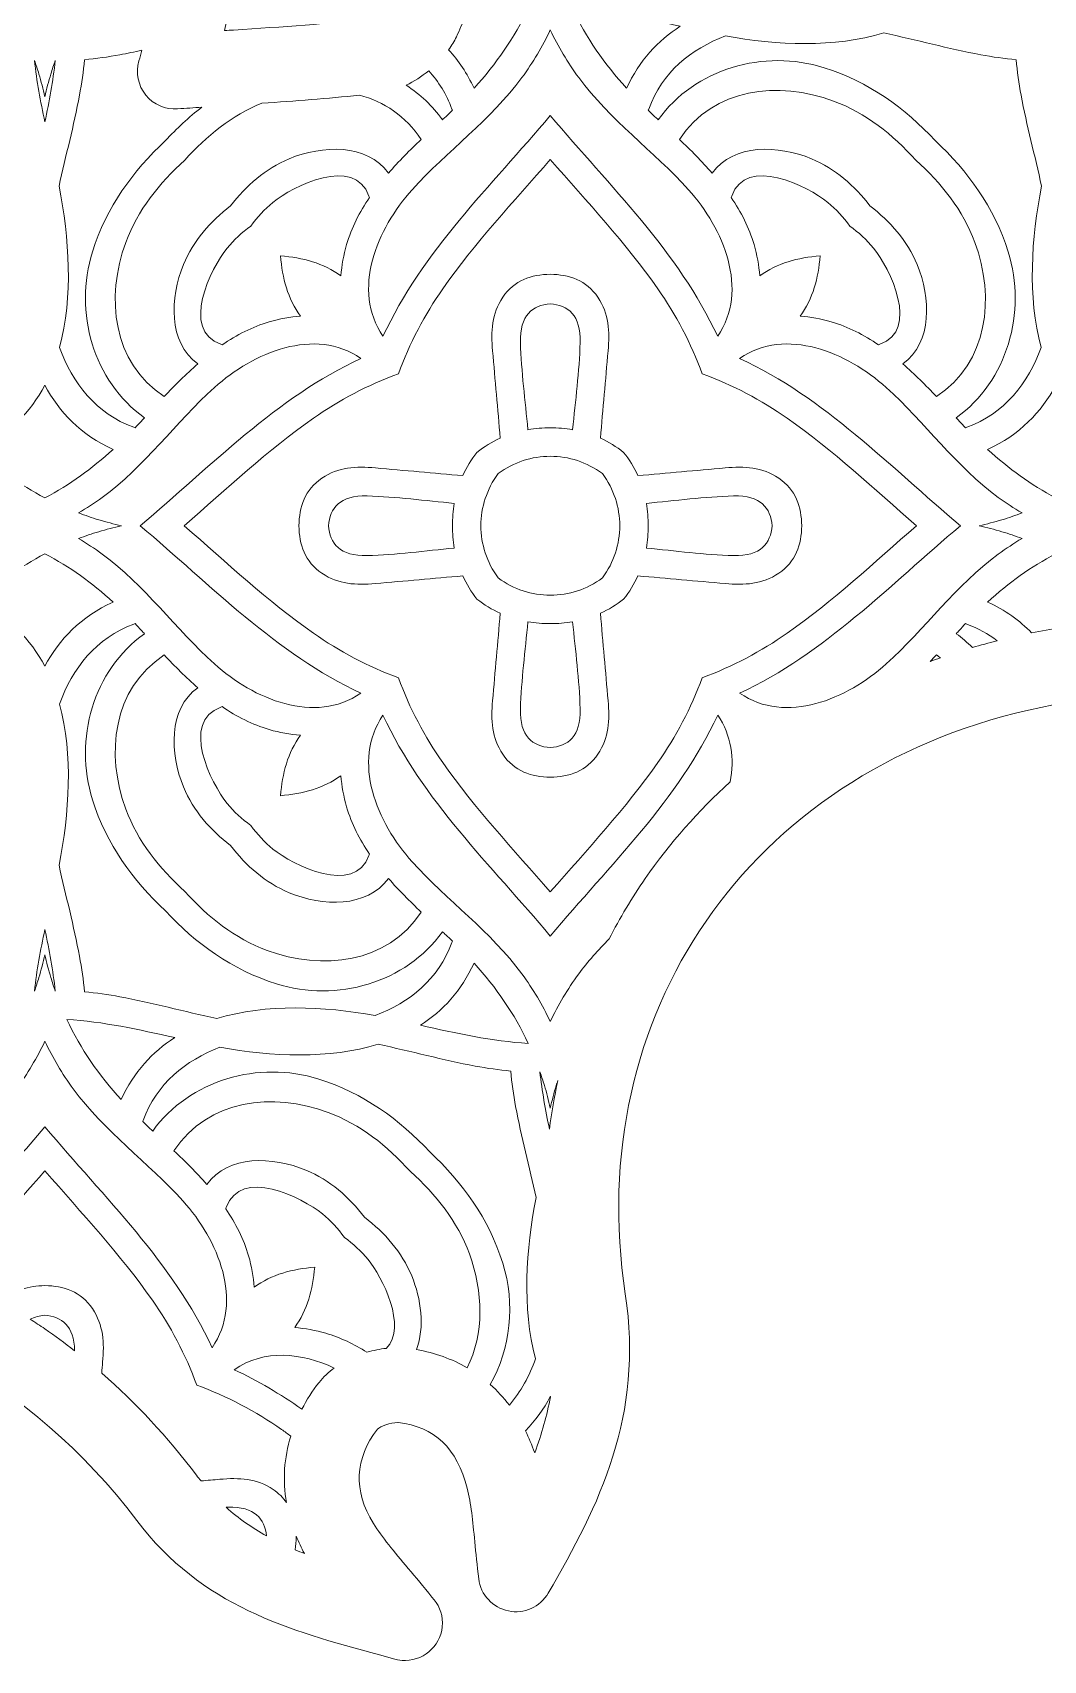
# Model space of a CAD drawing. Header units: inches. Extents: x 48 to 3590, y -2173 to -247.
# Drawn here: x 3135.2 to 3355.4, y -945 to -590.5 of the extents above; entities that cross this region are included whole.
import ezdxf

# ---------------------------------------------------------------- set-up
doc = ezdxf.new("R2010")
doc.units = ezdxf.units.IN
doc.header["$MEASUREMENT"] = 0
doc.layers.add('Layer 1', color=7, linetype='Continuous')

# ---------------------------------------------------------------- blocks, each defined once
blk = doc.blocks.new('block 8')
at = {"layer": 'Layer 1', "lineweight": 0}
for points, knots in [([(3232.01, -713.86), (3233.58, -715.11), (3235.29, -716.13), (3237.09, -716.94), (3236.53, -723.28), (3235.97, -729.62), (3235.41, -735.97), (3235.03, -740.17), (3235.21, -744.05), (3237.63, -747.63), (3240.12, -751.33), (3243.93, -752.6), (3247.99, -752.64), (3252.05, -752.6), (3255.86, -751.33), (3258.36, -747.63), (3260.77, -744.05), (3260.95, -740.17), (3260.58, -735.97), (3260.02, -729.62), (3259.46, -723.28), (3258.9, -716.94), (3260.7, -716.13), (3262.4, -715.11), (3263.97, -713.86), (3265.22, -712.29), (3266.25, -710.58), (3267.06, -708.79), (3273.4, -709.35), (3279.74, -709.91), (3286.08, -710.46), (3290.29, -710.84), (3294.16, -710.66), (3297.74, -708.24), (3301.44, -705.75), (3302.71, -701.94), (3302.76, -697.88), (3302.71, -693.82), (3301.44, -690.01), (3297.74, -687.51), (3294.16, -685.1), (3290.29, -684.92), (3286.08, -685.29), (3279.74, -685.85), (3273.4, -686.41), (3267.06, -686.97), (3266.25, -685.17), (3265.22, -683.47), (3263.97, -681.9), (3262.4, -680.65), (3260.7, -679.62), (3258.9, -678.82), (3259.46, -672.47), (3260.02, -666.13), (3260.58, -659.79), (3260.95, -655.58), (3260.77, -651.71), (3258.36, -648.13), (3255.86, -644.43), (3252.05, -643.16), (3247.99, -643.12), (3243.93, -643.16), (3240.12, -644.43), (3237.63, -648.13), (3235.21, -651.71), (3235.03, -655.58), (3235.41, -659.79), (3235.97, -666.13), (3236.53, -672.47), (3237.09, -678.82), (3235.29, -679.62), (3233.58, -680.65), (3232.01, -681.9), (3230.76, -683.47), (3229.74, -685.17), (3228.93, -686.97), (3222.59, -686.41), (3216.25, -685.85), (3209.91, -685.29), (3205.7, -684.92), (3201.82, -685.1), (3198.24, -687.51), (3194.54, -690.01), (3193.28, -693.82), (3193.23, -697.88), (3193.28, -701.94), (3194.54, -705.75), (3198.24, -708.24), (3201.82, -710.66), (3205.7, -710.84), (3209.91, -710.46), (3216.25, -709.91), (3222.59, -709.35), (3228.93, -708.79), (3229.74, -710.58), (3230.76, -712.29), (3232.01, -713.86)], [0, 0, 0, 0, 1, 1, 1, 2, 2, 2, 3, 3, 3, 4, 4, 4, 5, 5, 5, 6, 6, 6, 7, 7, 7, 8, 8, 8, 9, 9, 9, 10, 10, 10, 11, 11, 11, 12, 12, 12, 13, 13, 13, 14, 14, 14, 15, 15, 15, 16, 16, 16, 17, 17, 17, 18, 18, 18, 19, 19, 19, 20, 20, 20, 21, 21, 21, 22, 22, 22, 23, 23, 23, 24, 24, 24, 25, 25, 25, 26, 26, 26, 27, 27, 27, 28, 28, 28, 29, 29, 29, 30, 30, 30, 31, 31, 31, 32, 32, 32, 32]), ([(3247.99, -649.57), (3251.81, -649.86), (3254.68, -652.01), (3254.5, -657.98), (3254.3, -664.3), (3253.47, -670.66), (3252.85, -676.96), (3251.25, -676.68), (3249.62, -676.56), (3247.99, -676.57), (3246.36, -676.56), (3244.73, -676.68), (3243.13, -676.96), (3242.51, -670.66), (3241.68, -664.3), (3241.49, -657.98), (3241.31, -652.01), (3244.18, -649.86), (3247.99, -649.57)], [0, 0, 0, 0, 1, 1, 1, 2, 2, 2, 3, 3, 3, 4, 4, 4, 5, 5, 5, 6, 6, 6, 6]), ([(3236.63, -686.51), (3240.03, -684.02), (3243.99, -682.76), (3247.99, -682.75), (3251.99, -682.76), (3255.95, -684.02), (3259.36, -686.51), (3261.85, -689.92), (3263.11, -693.88), (3263.12, -697.88), (3263.11, -701.88), (3261.85, -705.84), (3259.36, -709.24), (3255.95, -711.74), (3251.99, -712.99), (3247.99, -713.01), (3243.99, -712.99), (3240.03, -711.74), (3236.63, -709.24), (3234.14, -705.84), (3232.88, -701.88), (3232.86, -697.88), (3232.88, -693.88), (3234.14, -689.92), (3236.63, -686.51)], [0, 0, 0, 0, 1, 1, 1, 2, 2, 2, 3, 3, 3, 4, 4, 4, 5, 5, 5, 6, 6, 6, 7, 7, 7, 8, 8, 8, 8]), ([(3208.1, -704.38), (3202.12, -704.56), (3199.98, -701.7), (3199.68, -697.88), (3199.98, -694.06), (3202.12, -691.2), (3208.1, -691.38), (3214.41, -691.57), (3220.77, -692.4), (3227.08, -693.02), (3226.8, -694.62), (3226.67, -696.25), (3226.68, -697.88), (3226.67, -699.51), (3226.8, -701.14), (3227.08, -702.74), (3220.77, -703.36), (3214.41, -704.19), (3208.1, -704.38)], [0, 0, 0, 0, 1, 1, 1, 2, 2, 2, 3, 3, 3, 4, 4, 4, 5, 5, 5, 6, 6, 6, 6]), ([(3287.89, -691.38), (3293.86, -691.2), (3296.01, -694.06), (3296.3, -697.88), (3296.01, -701.7), (3293.86, -704.56), (3287.89, -704.38), (3281.58, -704.19), (3275.21, -703.36), (3268.91, -702.74), (3269.19, -701.14), (3269.31, -699.51), (3269.3, -697.88), (3269.31, -696.25), (3269.19, -694.62), (3268.91, -693.02), (3275.21, -692.4), (3281.58, -691.57), (3287.89, -691.38)], [0, 0, 0, 0, 1, 1, 1, 2, 2, 2, 3, 3, 3, 4, 4, 4, 5, 5, 5, 6, 6, 6, 6]), ([(3247.99, -746.19), (3244.18, -745.89), (3241.31, -743.75), (3241.49, -737.77), (3241.68, -731.46), (3242.51, -725.1), (3243.13, -718.79), (3244.73, -719.07), (3246.36, -719.2), (3247.99, -719.19), (3249.62, -719.2), (3251.25, -719.07), (3252.85, -718.79), (3253.47, -725.1), (3254.3, -731.46), (3254.5, -737.77), (3254.68, -743.75), (3251.81, -745.89), (3247.99, -746.19)], [0, 0, 0, 0, 1, 1, 1, 2, 2, 2, 3, 3, 3, 4, 4, 4, 5, 5, 5, 6, 6, 6, 6])]:
    blk.add_open_spline(points, degree=3, knots=knots, dxfattribs=at)
blk = doc.blocks.new('block 10')
at = {"layer": 'Layer 1', "lineweight": 0}
for points, knots in [([(3581.59, -263.54), (3581.19, -260.39), (3579.01, -257.77), (3575.99, -256.8), (3572.28, -255.61), (3568.64, -255.03), (3564.84, -255.03), (3562.6, -255.03), (3560.28, -255.23), (3557.56, -255.66), (3464.13, -270.36), (3384.1, -309.42), (3319.71, -371.76), (3289.63, -400.89), (3263.31, -434.36), (3241, -463.45), (3230.73, -476.84), (3224.82, -496.27), (3226.63, -510.7), (3229.6, -534.42), (3225.31, -557.2), (3212.72, -584.57), (3212.27, -585.48), (3210.24, -587.13), (3209.36, -587.35), (3199.7, -588.6), (3189.65, -589.24), (3179.01, -589.93), (3178.35, -589.97), (3177.68, -590.01), (3177, -590.06), (3190.27, -534.06), (3179.55, -480.22), (3144.39, -425.84), (3142.42, -422.79), (3138.66, -421.41), (3135.18, -422.46), (3131.7, -423.51), (3129.34, -426.73), (3129.38, -430.37), (3129.78, -462.2), (3111.15, -483.7), (3091.42, -506.46), (3071.91, -528.97), (3051.37, -538.58), (3022.76, -538.58), (3020.54, -538.58), (3018.23, -538.52), (3015.9, -538.4), (2985.95, -536.86), (2957.67, -535.42), (2935.12, -513.01), (2932.53, -510.45), (2928.55, -509.91), (2925.37, -511.69), (2922.2, -513.47), (2920.59, -517.15), (2921.44, -520.7), (2936.55, -583.9), (2967.94, -628.98), (3017.25, -658.15), (3016.94, -658.43), (3016.63, -658.71), (3016.33, -658.99), (3008.03, -666.56), (3000.2, -673.7), (2992.37, -680.4), (2992.1, -680.58), (2991.48, -680.79), (2991.06, -680.86), (2970.61, -673.98), (2947.49, -664.23), (2930.29, -644.36), (2921, -633.63), (2908.98, -625.02), (2897.31, -620.72), (2883.68, -615.7), (2867.86, -612.5), (2847.54, -610.64), (2829.16, -608.95), (2810.94, -608.1), (2793.39, -608.1), (2708.39, -608.1), (2633.7, -627.22), (2565.07, -666.54), (2549.96, -675.19), (2535.46, -685.15), (2521.43, -694.78), (2515.08, -699.15), (2508.5, -703.66), (2502, -707.97), (2498.56, -710.24), (2497.36, -714.71), (2499.19, -718.4), (2499.19, -718.4), (2501.22, -722.47), (2501.22, -722.47), (2502.98, -726), (2507.01, -727.77), (2510.8, -726.67), (2542.51, -717.47), (2566.63, -713.36), (2588.99, -713.36), (2611.05, -713.36), (2630.94, -717.49), (2649.79, -725.98), (2700.51, -748.83), (2717.12, -796.5), (2726.68, -840.12), (2727.25, -842.72), (2729.05, -844.88), (2731.5, -845.9), (2733.96, -846.93), (2736.76, -846.69), (2739, -845.28), (2765.57, -828.52), (2790.36, -820.37), (2814.79, -820.37), (2830.35, -820.37), (2846.04, -823.82), (2861.44, -830.61), (2900.3, -847.75), (2925.69, -879.42), (2939.07, -927.4), (2939.85, -930.19), (2942.04, -932.36), (2944.83, -933.1), (2947.63, -933.84), (2950.61, -933.05), (2952.66, -931.01), (2956.43, -927.28), (2959.99, -923.63), (2963.46, -920.08), (2970.48, -912.89), (2977.11, -906.09), (2984.12, -900.05), (3009.2, -878.43), (3037.91, -867.01), (3067.15, -867.01), (3102.51, -867.01), (3134.74, -883.86), (3157.9, -914.47), (3172.11, -933.25), (3190.89, -938.36), (3210.78, -943.76), (3210.78, -943.76), (3214.13, -944.68), (3214.13, -944.68), (3214.85, -944.87), (3215.57, -944.97), (3216.29, -944.97), (3216.33, -944.97), (3216.38, -944.97), (3216.42, -944.96), (3220.88, -944.92), (3224.49, -941.28), (3224.49, -936.81), (3224.49, -934.62), (3223.62, -932.62), (3222.21, -931.16), (3220.36, -928.86), (3218.64, -926.82), (3217.05, -924.93), (3213.89, -921.17), (3211.39, -918.2), (3209.47, -915.13), (3205.02, -907.98), (3205.36, -901.02), (3210.37, -894.58), (3210.96, -894.03), (3213.09, -893.18), (3214.8, -893.18), (3214.8, -893.18), (3214.81, -893.18), (3214.82, -893.18), (3222.76, -894.08), (3227.69, -898.76), (3229.9, -907.48), (3230.74, -910.82), (3231.09, -914.49), (3231.54, -919.13), (3231.78, -921.6), (3232.04, -924.27), (3232.4, -927.19), (3232.83, -930.67), (3235.43, -933.48), (3238.86, -934.19), (3242.29, -934.89), (3245.79, -933.32), (3247.55, -930.29), (3258.69, -911.14), (3268.35, -891.75), (3264.32, -865.17), (3255.09, -804.23), (3291.21, -751.95), (3352.16, -738.02), (3366.49, -734.75), (3381.27, -733.69), (3396.91, -732.57), (3404.02, -732.06), (3411.37, -731.53), (3418.66, -730.78), (3421.43, -730.49), (3423.87, -728.8), (3425.11, -726.31), (3426.36, -723.82), (3426.25, -720.86), (3424.81, -718.47), (3400.25, -677.52), (3395.07, -636.65), (3409.43, -596.99), (3423.96, -556.86), (3455.15, -531.2), (3504.78, -518.54), (3507.32, -517.9), (3509.39, -516.07), (3510.35, -513.64), (3511.31, -511.21), (3511.05, -508.46), (3509.64, -506.25), (3509.64, -506.25), (3503.09, -495.98), (3503.09, -495.98), (3470.44, -444.96), (3465.21, -400.94), (3486.64, -357.44), (3499.49, -331.36), (3519.82, -309.54), (3550.63, -288.75), (3556.66, -284.68), (3563.01, -280.73), (3569.16, -276.91), (3572.06, -275.1), (3574.97, -273.29), (3577.86, -271.46), (3580.54, -269.77), (3581.99, -266.68), (3581.59, -263.54)], [0, 0, 0, 0, 1, 1, 1, 2, 2, 2, 3, 3, 3, 4, 4, 4, 5, 5, 5, 6, 6, 6, 7, 7, 7, 8, 8, 8, 9, 9, 9, 10, 10, 10, 11, 11, 11, 12, 12, 12, 13, 13, 13, 14, 14, 14, 15, 15, 15, 16, 16, 16, 17, 17, 17, 18, 18, 18, 19, 19, 19, 20, 20, 20, 21, 21, 21, 22, 22, 22, 23, 23, 23, 24, 24, 24, 25, 25, 25, 26, 26, 26, 27, 27, 27, 28, 28, 28, 29, 29, 29, 30, 30, 30, 31, 31, 31, 32, 32, 32, 33, 33, 33, 34, 34, 34, 35, 35, 35, 36, 36, 36, 37, 37, 37, 38, 38, 38, 39, 39, 39, 40, 40, 40, 41, 41, 41, 42, 42, 42, 43, 43, 43, 44, 44, 44, 45, 45, 45, 46, 46, 46, 47, 47, 47, 48, 48, 48, 49, 49, 49, 50, 50, 50, 51, 51, 51, 52, 52, 52, 53, 53, 53, 54, 54, 54, 55, 55, 55, 56, 56, 56, 57, 57, 57, 58, 58, 58, 59, 59, 59, 60, 60, 60, 61, 61, 61, 62, 62, 62, 63, 63, 63, 64, 64, 64, 65, 65, 65, 66, 66, 66, 67, 67, 67, 68, 68, 68, 69, 69, 69, 70, 70, 70, 71, 71, 71, 72, 72, 72, 73, 73, 73, 74, 74, 74, 75, 75, 75, 76, 76, 76, 77, 77, 77, 78, 78, 78, 79, 79, 79, 79]), ([(3243.2, -585.14), (3240.17, -591.62), (3236.22, -597.3), (3231.37, -602.61), (3229.88, -599.36), (3228, -596.59), (3225.83, -594.24), (3226.49, -593.31), (3227.09, -592.37), (3227.54, -591.39), (3228.21, -589.92), (3228.85, -588.46), (3229.49, -587.01), (3234.05, -586.12), (3238.62, -585.43), (3243.2, -585.14)], [0, 0, 0, 0, 1, 1, 1, 2, 2, 2, 3, 3, 3, 4, 4, 4, 5, 5, 5, 5]), ([(3264.61, -602.61), (3259.76, -597.3), (3255.81, -591.62), (3252.78, -585.14), (3260.66, -585.64), (3268.5, -587.35), (3276.29, -589.12), (3271.43, -592.22), (3267.37, -596.58), (3264.61, -602.61)], [0, 0, 0, 0, 1, 1, 1, 2, 2, 2, 3, 3, 3, 3]), ([(3247.99, -589.92), (3249.71, -593.49), (3251.74, -596.96), (3254.18, -600.28), (3260.93, -609.51), (3270.48, -616.26), (3278.1, -624.71), (3285.72, -633.17), (3291.38, -646.54), (3284.45, -656.63), (3275.91, -638.2), (3260.9, -623.9), (3247.99, -608.53), (3235.08, -623.9), (3220.07, -638.2), (3211.54, -656.63), (3204.61, -646.54), (3210.26, -633.17), (3217.89, -624.71), (3225.51, -616.26), (3235.05, -609.51), (3241.81, -600.28), (3244.24, -596.96), (3246.28, -593.49), (3247.99, -589.92)], [0, 0, 0, 0, 1, 1, 1, 2, 2, 2, 3, 3, 3, 4, 4, 4, 5, 5, 5, 6, 6, 6, 7, 7, 7, 8, 8, 8, 8]), ([(3347.74, -638.23), (3344.68, -628.47), (3338.94, -620.66), (3331.86, -614.01), (3325.22, -606.93), (3317.4, -601.19), (3307.64, -598.13), (3294.52, -594.02), (3279.48, -598.33), (3271.49, -609.46), (3271.26, -609.24), (3271.02, -609.02), (3270.79, -608.81), (3270.28, -608.34), (3269.79, -607.88), (3269.31, -607.41), (3269.35, -607.32), (3269.4, -607.24), (3269.43, -607.15), (3272.3, -599.14), (3278.68, -594.06), (3286.14, -591.22), (3297.34, -593.24), (3309.93, -593.84), (3320.62, -590.57), (3327.72, -592.07), (3334.78, -594.01), (3341.76, -595.32), (3344.34, -595.8), (3346.92, -596.16), (3349.48, -596.39), (3349.71, -598.95), (3350.07, -601.53), (3350.55, -604.12), (3351.78, -610.67), (3353.56, -617.29), (3355.01, -623.95), (3352.81, -635.16), (3351.9, -648.01), (3354.9, -659.04), (3352.12, -666.8), (3346.97, -673.48), (3338.72, -676.44), (3338.63, -676.48), (3338.55, -676.52), (3338.46, -676.56), (3337.99, -676.08), (3337.53, -675.59), (3337.06, -675.08), (3336.85, -674.85), (3336.63, -674.61), (3336.41, -674.38), (3347.54, -666.39), (3351.85, -651.35), (3347.74, -638.23)], [0, 0, 0, 0, 1, 1, 1, 2, 2, 2, 3, 3, 3, 4, 4, 4, 5, 5, 5, 6, 6, 6, 7, 7, 7, 8, 8, 8, 9, 9, 9, 10, 10, 10, 11, 11, 11, 12, 12, 12, 13, 13, 13, 14, 14, 14, 15, 15, 15, 16, 16, 16, 17, 17, 17, 18, 18, 18, 18]), ([(3159.87, -604.09), (3161.55, -606.17), (3164.13, -607.3), (3166.8, -607.1), (3168.6, -606.97), (3170.34, -606.85), (3172.07, -606.73), (3169.24, -608.93), (3166.6, -611.38), (3164.13, -614.01), (3164.13, -614.01), (3164.13, -614.01), (3164.13, -614.01), (3157.05, -620.66), (3151.3, -628.47), (3148.25, -638.23), (3144.13, -651.35), (3148.44, -666.39), (3159.57, -674.38), (3159.36, -674.61), (3159.14, -674.85), (3158.92, -675.08), (3158.46, -675.59), (3157.99, -676.08), (3157.52, -676.56), (3157.44, -676.52), (3157.36, -676.48), (3157.26, -676.44), (3149.01, -673.48), (3143.86, -666.8), (3141.09, -659.04), (3144.08, -648.02), (3143.18, -635.17), (3140.97, -623.95), (3142.43, -617.29), (3144.21, -610.67), (3145.43, -604.12), (3145.91, -601.53), (3146.27, -598.95), (3146.51, -596.39), (3149.07, -596.16), (3151.64, -595.8), (3154.23, -595.32), (3155.82, -595.02), (3157.41, -594.69), (3159.01, -594.34), (3158.79, -595.12), (3158.61, -595.89), (3158.38, -596.67), (3157.63, -599.24), (3158.19, -602.01), (3159.87, -604.09)], [0, 0, 0, 0, 1, 1, 1, 2, 2, 2, 3, 3, 3, 4, 4, 4, 5, 5, 5, 6, 6, 6, 7, 7, 7, 8, 8, 8, 9, 9, 9, 10, 10, 10, 11, 11, 11, 12, 12, 12, 13, 13, 13, 14, 14, 14, 15, 15, 15, 16, 16, 16, 17, 17, 17, 17]), ([(3137.88, -609.95), (3137.88, -609.95), (3137.88, -609.95), (3137.88, -609.95), (3136.93, -605.5), (3136.11, -601.04), (3135.61, -596.56), (3135.94, -597.53), (3136.28, -598.5), (3136.58, -599.51), (3137.07, -601.14), (3137.5, -602.79), (3137.88, -604.45), (3137.88, -604.45), (3137.88, -604.45), (3137.88, -604.45), (3138.26, -602.79), (3138.69, -601.14), (3139.18, -599.51), (3139.48, -598.5), (3139.81, -597.53), (3140.15, -596.56), (3139.65, -601.04), (3138.83, -605.5), (3137.88, -609.95)], [0, 0, 0, 0, 1, 1, 1, 2, 2, 2, 3, 3, 3, 4, 4, 4, 5, 5, 5, 6, 6, 6, 7, 7, 7, 8, 8, 8, 8]), ([(3221.5, -598.82), (3223.65, -601.15), (3225.39, -603.91), (3226.56, -607.15), (3226.59, -607.24), (3226.64, -607.32), (3226.68, -607.41), (3226.19, -607.88), (3225.7, -608.34), (3225.2, -608.81), (3224.96, -609.02), (3224.73, -609.24), (3224.49, -609.46), (3222.32, -606.43), (3219.61, -603.93), (3216.58, -601.94), (3218.3, -601.14), (3219.96, -600.07), (3221.5, -598.82)], [0, 0, 0, 0, 1, 1, 1, 2, 2, 2, 3, 3, 3, 4, 4, 4, 5, 5, 5, 6, 6, 6, 6]), ([(3327.91, -641.01), (3325.73, -635.76), (3322.03, -631.61), (3317.63, -628.24), (3314.26, -623.85), (3310.11, -620.14), (3304.86, -617.96), (3297.66, -614.98), (3287.94, -614.61), (3283.25, -621.08), (3281.02, -618.51), (3278.58, -616.08), (3276.12, -613.76), (3283.54, -602.5), (3297.66, -600.97), (3309.7, -605.4), (3316.72, -607.97), (3322.57, -612.69), (3327.62, -618.26), (3333.18, -623.3), (3337.9, -629.15), (3340.48, -636.18), (3344.9, -648.21), (3343.37, -662.33), (3332.11, -669.75), (3329.79, -667.29), (3327.36, -664.86), (3324.79, -662.62), (3331.26, -657.93), (3330.89, -648.22), (3327.91, -641.01)], [0, 0, 0, 0, 1, 1, 1, 2, 2, 2, 3, 3, 3, 4, 4, 4, 5, 5, 5, 6, 6, 6, 7, 7, 7, 8, 8, 8, 9, 9, 9, 10, 10, 10, 10]), ([(3219.86, -613.76), (3217.41, -616.08), (3214.97, -618.51), (3212.73, -621.08), (3208.04, -614.61), (3198.33, -614.98), (3191.12, -617.96), (3185.88, -620.14), (3181.73, -623.85), (3178.35, -628.24), (3173.96, -631.61), (3170.25, -635.76), (3168.08, -641.01), (3165.09, -648.22), (3164.73, -657.93), (3171.19, -662.62), (3168.62, -664.86), (3166.2, -667.29), (3163.87, -669.75), (3152.62, -662.33), (3151.09, -648.21), (3155.51, -636.18), (3158.09, -629.15), (3162.81, -623.3), (3168.37, -618.26), (3173.13, -613.01), (3178.62, -608.53), (3185.13, -605.88), (3192.41, -605.4), (3199.47, -604.86), (3206.41, -604.1), (3211.73, -605.55), (3216.49, -608.64), (3219.86, -613.76)], [0, 0, 0, 0, 1, 1, 1, 2, 2, 2, 3, 3, 3, 4, 4, 4, 5, 5, 5, 6, 6, 6, 7, 7, 7, 8, 8, 8, 9, 9, 9, 10, 10, 10, 11, 11, 11, 11]), ([(3203.61, -636.67), (3202.96, -638.92), (3202.54, -641.19), (3202.36, -643.46), (3198.6, -640.67), (3194.01, -639.49), (3189.21, -639.1), (3189.61, -643.9), (3190.78, -648.48), (3193.57, -652.24), (3191.31, -652.42), (3189.03, -652.84), (3186.78, -653.49), (3183.07, -654.56), (3179.67, -656.32), (3176.49, -658.49), (3176.4, -658.45), (3176.31, -658.4), (3176.21, -658.36), (3167.35, -655.25), (3174.06, -641.78), (3177.59, -637.43), (3179.07, -635.59), (3180.83, -634.02), (3182.73, -632.62), (3184.14, -630.72), (3185.71, -628.96), (3187.54, -627.47), (3191.89, -623.94), (3205.37, -617.24), (3208.47, -626.09), (3208.51, -626.2), (3208.56, -626.28), (3208.61, -626.38), (3206.44, -629.55), (3204.68, -632.96), (3203.61, -636.67)], [0, 0, 0, 0, 1, 1, 1, 2, 2, 2, 3, 3, 3, 4, 4, 4, 5, 5, 5, 6, 6, 6, 7, 7, 7, 8, 8, 8, 9, 9, 9, 10, 10, 10, 11, 11, 11, 12, 12, 12, 12]), ([(3196.42, -721.3), (3186.4, -714.29), (3177.46, -705.9), (3168.24, -697.88), (3177.46, -689.86), (3186.4, -681.46), (3196.42, -674.45), (3201.98, -670.56), (3208.29, -667.17), (3214.91, -664.8), (3217.29, -658.18), (3220.67, -651.87), (3224.57, -646.3), (3231.58, -636.28), (3239.97, -627.35), (3247.99, -618.12), (3256.01, -627.35), (3264.41, -636.28), (3271.42, -646.3), (3275.31, -651.87), (3278.7, -658.18), (3281.07, -664.8), (3287.7, -667.17), (3294, -670.56), (3299.57, -674.45), (3309.59, -681.46), (3318.52, -689.86), (3327.75, -697.88), (3318.52, -705.9), (3309.59, -714.29), (3299.57, -721.3), (3294, -725.2), (3287.7, -728.58), (3281.07, -730.96), (3278.7, -737.58), (3275.31, -743.89), (3271.42, -749.45), (3264.41, -759.47), (3256.01, -768.41), (3247.99, -777.63), (3239.97, -768.41), (3231.58, -759.47), (3224.57, -749.45), (3220.67, -743.89), (3217.29, -737.58), (3214.91, -730.96), (3208.29, -728.58), (3201.98, -725.2), (3196.42, -721.3)], [0, 0, 0, 0, 1, 1, 1, 2, 2, 2, 3, 3, 3, 4, 4, 4, 5, 5, 5, 6, 6, 6, 7, 7, 7, 8, 8, 8, 9, 9, 9, 10, 10, 10, 11, 11, 11, 12, 12, 12, 13, 13, 13, 14, 14, 14, 15, 15, 15, 16, 16, 16, 16]), ([(3293.63, -643.46), (3293.45, -641.19), (3293.03, -638.92), (3292.38, -636.67), (3291.31, -632.96), (3289.55, -629.55), (3287.38, -626.38), (3287.42, -626.28), (3287.48, -626.2), (3287.51, -626.09), (3290.62, -617.24), (3304.09, -623.94), (3308.45, -627.47), (3310.28, -628.96), (3311.85, -630.72), (3313.26, -632.62), (3315.16, -634.02), (3316.91, -635.59), (3318.4, -637.43), (3321.93, -641.78), (3328.63, -655.25), (3319.78, -658.36), (3319.67, -658.4), (3319.59, -658.45), (3319.49, -658.49), (3316.32, -656.32), (3312.91, -654.56), (3309.2, -653.49), (3306.95, -652.84), (3304.68, -652.42), (3302.41, -652.24), (3305.21, -648.48), (3306.38, -643.9), (3306.77, -639.1), (3301.97, -639.49), (3297.39, -640.67), (3293.63, -643.46)], [0, 0, 0, 0, 1, 1, 1, 2, 2, 2, 3, 3, 3, 4, 4, 4, 5, 5, 5, 6, 6, 6, 7, 7, 7, 8, 8, 8, 9, 9, 9, 10, 10, 10, 11, 11, 11, 12, 12, 12, 12]), ([(3174.83, -727.98), (3166.37, -720.36), (3159.62, -710.82), (3150.39, -704.06), (3148.71, -702.83), (3146.99, -701.7), (3145.24, -700.66), (3146.66, -700.13), (3148.12, -699.63), (3149.62, -699.17), (3151.26, -698.69), (3152.91, -698.26), (3154.57, -697.88), (3154.57, -697.88), (3154.57, -697.88), (3154.57, -697.88), (3152.91, -697.5), (3151.26, -697.07), (3149.62, -696.58), (3148.12, -696.13), (3146.66, -695.63), (3145.24, -695.09), (3146.99, -694.05), (3148.71, -692.93), (3150.39, -691.7), (3159.62, -684.94), (3166.37, -675.39), (3174.83, -667.77), (3183.29, -660.15), (3196.65, -654.49), (3206.75, -661.43), (3188.32, -669.96), (3174.02, -684.97), (3158.64, -697.88), (3174.02, -710.79), (3188.32, -725.8), (3206.75, -734.33), (3196.65, -741.26), (3183.29, -735.61), (3174.83, -727.98)], [0, 0, 0, 0, 1, 1, 1, 2, 2, 2, 3, 3, 3, 4, 4, 4, 5, 5, 5, 6, 6, 6, 7, 7, 7, 8, 8, 8, 9, 9, 9, 10, 10, 10, 11, 11, 11, 12, 12, 12, 13, 13, 13, 13]), ([(3337.34, -697.88), (3337.34, -697.88), (3337.34, -697.88), (3337.34, -697.88), (3321.97, -684.97), (3307.67, -669.96), (3289.24, -661.43), (3299.33, -654.49), (3312.7, -660.15), (3321.16, -667.77), (3329.61, -675.39), (3336.36, -684.94), (3345.59, -691.7), (3347.27, -692.93), (3348.99, -694.05), (3350.75, -695.09), (3349.32, -695.63), (3347.87, -696.13), (3346.36, -696.58), (3344.73, -697.07), (3343.08, -697.5), (3341.42, -697.88), (3341.42, -697.88), (3341.42, -697.88), (3341.42, -697.88), (3343.08, -698.26), (3344.73, -698.69), (3346.36, -699.17), (3347.87, -699.63), (3349.32, -700.13), (3350.75, -700.66), (3348.99, -701.7), (3347.27, -702.83), (3345.59, -704.06), (3336.36, -710.82), (3329.61, -720.36), (3321.16, -727.98), (3312.7, -735.61), (3299.33, -741.26), (3289.24, -734.33), (3307.67, -725.8), (3321.97, -710.79), (3337.34, -697.88)], [0, 0, 0, 0, 1, 1, 1, 2, 2, 2, 3, 3, 3, 4, 4, 4, 5, 5, 5, 6, 6, 6, 7, 7, 7, 8, 8, 8, 9, 9, 9, 10, 10, 10, 11, 11, 11, 12, 12, 12, 13, 13, 13, 14, 14, 14, 14]), ([(3137.88, -691.8), (3132.47, -688.96), (3127.62, -685.44), (3123.03, -681.26), (3130, -678.07), (3134.76, -673.15), (3137.88, -667.26), (3137.88, -667.26), (3137.88, -667.26), (3137.88, -667.26), (3141, -673.15), (3145.76, -678.07), (3152.73, -681.26), (3148.14, -685.44), (3143.28, -688.96), (3137.88, -691.8), (3137.88, -691.8), (3137.88, -691.8), (3137.88, -691.8)], [0, 0, 0, 0, 1, 1, 1, 2, 2, 2, 3, 3, 3, 4, 4, 4, 5, 5, 5, 6, 6, 6, 6]), ([(3343.26, -681.26), (3350.22, -678.07), (3354.98, -673.15), (3358.11, -667.26), (3361.23, -673.15), (3365.99, -678.07), (3372.96, -681.26), (3368.37, -685.44), (3363.51, -688.96), (3358.11, -691.8), (3352.7, -688.96), (3347.85, -685.44), (3343.26, -681.26)], [0, 0, 0, 0, 1, 1, 1, 2, 2, 2, 3, 3, 3, 4, 4, 4, 4]), ([(3137.88, -728.49), (3134.76, -722.6), (3130, -717.69), (3123.03, -714.5), (3127.62, -710.31), (3132.47, -706.8), (3137.88, -703.96), (3137.88, -703.96), (3137.88, -703.96), (3137.88, -703.96), (3143.28, -706.8), (3148.14, -710.31), (3152.73, -714.5), (3145.76, -717.69), (3141, -722.6), (3137.88, -728.49), (3137.88, -728.49), (3137.88, -728.49), (3137.88, -728.49)], [0, 0, 0, 0, 1, 1, 1, 2, 2, 2, 3, 3, 3, 4, 4, 4, 5, 5, 5, 6, 6, 6, 6]), ([(3352.85, -721.22), (3350.25, -718.54), (3347.09, -716.25), (3343.26, -714.5), (3347.85, -710.31), (3352.7, -706.8), (3358.11, -703.96), (3363.51, -706.8), (3368.37, -710.31), (3372.96, -714.5), (3370.18, -715.77), (3367.75, -717.32), (3365.64, -719.09), (3361.35, -719.67), (3357.09, -720.37), (3352.85, -721.22)], [0, 0, 0, 0, 1, 1, 1, 2, 2, 2, 3, 3, 3, 4, 4, 4, 5, 5, 5, 5]), ([(3226.56, -788.61), (3223.68, -796.61), (3217.31, -801.7), (3209.85, -804.53), (3198.65, -802.52), (3186.06, -801.91), (3175.36, -805.18), (3168.26, -803.68), (3161.21, -801.74), (3154.23, -800.44), (3151.64, -799.96), (3149.07, -799.6), (3146.51, -799.36), (3146.51, -799.36), (3146.51, -799.36), (3146.51, -799.36), (3146.27, -796.8), (3145.91, -794.23), (3145.43, -791.64), (3144.21, -785.09), (3142.43, -778.47), (3140.97, -771.8), (3143.18, -760.59), (3144.08, -747.74), (3141.09, -736.71), (3143.86, -728.96), (3149.01, -722.28), (3157.26, -719.32), (3157.36, -719.28), (3157.44, -719.23), (3157.52, -719.19), (3157.99, -719.68), (3158.46, -720.17), (3158.92, -720.67), (3159.14, -720.91), (3159.36, -721.14), (3159.57, -721.38), (3148.44, -729.37), (3144.13, -744.4), (3148.25, -757.53), (3151.3, -767.28), (3157.05, -775.1), (3164.13, -781.74), (3170.77, -788.83), (3178.59, -794.57), (3188.34, -797.63), (3201.47, -801.74), (3216.5, -797.43), (3224.49, -786.3), (3224.73, -786.52), (3224.96, -786.73), (3225.2, -786.95), (3225.7, -787.41), (3226.19, -787.88), (3226.68, -788.35), (3226.64, -788.44), (3226.59, -788.51), (3226.56, -788.61)], [0, 0, 0, 0, 1, 1, 1, 2, 2, 2, 3, 3, 3, 4, 4, 4, 5, 5, 5, 6, 6, 6, 7, 7, 7, 8, 8, 8, 9, 9, 9, 10, 10, 10, 11, 11, 11, 12, 12, 12, 13, 13, 13, 14, 14, 14, 15, 15, 15, 16, 16, 16, 17, 17, 17, 18, 18, 18, 19, 19, 19, 19]), ([(3336.41, -721.38), (3336.63, -721.14), (3336.85, -720.91), (3337.06, -720.67), (3337.53, -720.17), (3337.99, -719.68), (3338.46, -719.19), (3338.55, -719.23), (3338.63, -719.28), (3338.72, -719.32), (3341.2, -720.21), (3343.39, -721.44), (3345.33, -722.93), (3343.52, -723.38), (3341.73, -723.87), (3339.95, -724.39), (3338.86, -723.31), (3337.69, -722.29), (3336.41, -721.38)], [0, 0, 0, 0, 1, 1, 1, 2, 2, 2, 3, 3, 3, 4, 4, 4, 5, 5, 5, 6, 6, 6, 6]), ([(3186.29, -790.36), (3179.27, -787.78), (3173.41, -783.06), (3168.37, -777.5), (3162.81, -772.46), (3158.09, -766.6), (3155.51, -759.58), (3151.09, -747.55), (3152.62, -733.43), (3163.87, -726.01), (3166.2, -728.47), (3168.62, -730.9), (3171.19, -733.14), (3164.73, -737.83), (3165.09, -747.54), (3168.08, -754.75), (3170.25, -759.99), (3173.96, -764.14), (3178.35, -767.52), (3181.73, -771.91), (3185.88, -775.62), (3191.12, -777.79), (3198.33, -780.78), (3208.04, -781.14), (3212.73, -774.68), (3214.97, -777.25), (3217.41, -779.67), (3219.86, -782), (3212.44, -793.25), (3198.32, -794.78), (3186.29, -790.36)], [0, 0, 0, 0, 1, 1, 1, 2, 2, 2, 3, 3, 3, 4, 4, 4, 5, 5, 5, 6, 6, 6, 7, 7, 7, 8, 8, 8, 9, 9, 9, 10, 10, 10, 10]), ([(3330.74, -727.41), (3331.2, -726.94), (3331.67, -726.48), (3332.11, -726.01), (3332.41, -726.21), (3332.68, -726.43), (3332.97, -726.64), (3332.23, -726.9), (3331.48, -727.14), (3330.74, -727.41)], [0, 0, 0, 0, 1, 1, 1, 2, 2, 2, 3, 3, 3, 3]), ([(3208.47, -769.66), (3205.37, -778.52), (3191.89, -771.81), (3187.54, -768.28), (3185.71, -766.8), (3184.14, -765.04), (3182.73, -763.14), (3180.83, -761.74), (3179.07, -760.16), (3177.59, -758.33), (3174.06, -753.98), (3167.35, -740.5), (3176.21, -737.4), (3176.31, -737.36), (3176.4, -737.31), (3176.49, -737.27), (3179.67, -739.43), (3183.07, -741.19), (3186.78, -742.27), (3189.03, -742.92), (3191.31, -743.33), (3193.57, -743.51), (3190.78, -747.28), (3189.61, -751.86), (3189.21, -756.66), (3194.01, -756.26), (3198.6, -755.09), (3202.36, -752.3), (3202.54, -754.56), (3202.96, -756.84), (3203.61, -759.09), (3204.68, -762.8), (3206.44, -766.2), (3208.61, -769.38), (3208.56, -769.48), (3208.51, -769.56), (3208.47, -769.66)], [0, 0, 0, 0, 1, 1, 1, 2, 2, 2, 3, 3, 3, 4, 4, 4, 5, 5, 5, 6, 6, 6, 7, 7, 7, 8, 8, 8, 9, 9, 9, 10, 10, 10, 11, 11, 11, 12, 12, 12, 12]), ([(3268.68, -774.69), (3265.76, -778.91), (3263.15, -783.31), (3260.79, -787.85), (3258.43, -790.25), (3256.17, -792.75), (3254.18, -795.48), (3251.74, -798.8), (3249.71, -802.26), (3247.99, -805.84), (3246.28, -802.26), (3244.24, -798.8), (3241.81, -795.48), (3235.05, -786.25), (3225.51, -779.5), (3217.89, -771.04), (3210.26, -762.59), (3204.61, -749.22), (3211.54, -739.12), (3220.07, -757.55), (3235.08, -771.85), (3247.99, -787.23), (3260.9, -771.85), (3275.91, -757.55), (3284.45, -739.12), (3287.5, -743.56), (3288.11, -748.64), (3287.19, -753.65), (3280.24, -759.96), (3274.02, -766.98), (3268.68, -774.69)], [0, 0, 0, 0, 1, 1, 1, 2, 2, 2, 3, 3, 3, 4, 4, 4, 5, 5, 5, 6, 6, 6, 7, 7, 7, 8, 8, 8, 9, 9, 9, 10, 10, 10, 10]), ([(3137.88, -785.8), (3137.88, -785.8), (3137.88, -785.8), (3137.88, -785.8), (3138.83, -790.25), (3139.65, -794.72), (3140.15, -799.2), (3139.81, -798.23), (3139.48, -797.25), (3139.18, -796.25), (3138.69, -794.61), (3138.26, -792.96), (3137.88, -791.31), (3137.88, -791.31), (3137.88, -791.31), (3137.88, -791.31), (3137.5, -792.96), (3137.07, -794.61), (3136.58, -796.25), (3136.28, -797.25), (3135.94, -798.23), (3135.61, -799.2), (3136.11, -794.72), (3136.93, -790.25), (3137.88, -785.8)], [0, 0, 0, 0, 1, 1, 1, 2, 2, 2, 3, 3, 3, 4, 4, 4, 5, 5, 5, 6, 6, 6, 7, 7, 7, 8, 8, 8, 8]), ([(3231.37, -793.14), (3236.22, -798.46), (3240.17, -804.14), (3243.2, -810.62), (3235.33, -810.11), (3227.49, -808.41), (3219.7, -806.64), (3224.56, -803.54), (3228.61, -799.17), (3231.37, -793.14)], [0, 0, 0, 0, 1, 1, 1, 2, 2, 2, 3, 3, 3, 3]), ([(3166.17, -809.35), (3161.32, -812.44), (3157.26, -816.81), (3154.5, -822.84), (3149.65, -817.52), (3145.7, -811.84), (3142.67, -805.37), (3150.54, -805.87), (3158.38, -807.57), (3166.17, -809.35)], [0, 0, 0, 0, 1, 1, 1, 2, 2, 2, 3, 3, 3, 3]), ([(3107.77, -844.94), (3115.4, -836.49), (3124.94, -829.73), (3131.7, -820.51), (3134.13, -817.19), (3136.16, -813.72), (3137.88, -810.14), (3137.88, -810.14), (3137.88, -810.14), (3137.88, -810.14), (3139.6, -813.72), (3141.63, -817.19), (3144.06, -820.51), (3150.82, -829.73), (3160.36, -836.49), (3167.99, -844.94), (3175.61, -853.4), (3181.26, -866.77), (3174.33, -876.86), (3165.8, -858.43), (3150.79, -844.13), (3137.88, -828.75), (3137.88, -828.75), (3137.88, -828.75), (3137.88, -828.75), (3129.4, -838.85), (3120.04, -848.48), (3112.18, -859.12), (3108.49, -857.68), (3104.73, -856.45), (3100.92, -855.37), (3102.65, -851.53), (3105.08, -847.93), (3107.77, -844.94)], [0, 0, 0, 0, 1, 1, 1, 2, 2, 2, 3, 3, 3, 4, 4, 4, 5, 5, 5, 6, 6, 6, 7, 7, 7, 8, 8, 8, 9, 9, 9, 10, 10, 10, 11, 11, 11, 11]), ([(3237.63, -858.46), (3234.57, -848.7), (3228.83, -840.88), (3221.74, -834.24), (3215.1, -827.16), (3207.28, -821.41), (3197.53, -818.36), (3184.41, -814.25), (3169.37, -818.55), (3161.38, -829.68), (3161.14, -829.47), (3160.91, -829.25), (3160.67, -829.03), (3160.17, -828.57), (3159.68, -828.1), (3159.19, -827.64), (3159.23, -827.55), (3159.28, -827.47), (3159.32, -827.38), (3162.19, -819.37), (3168.56, -814.28), (3176.02, -811.45), (3187.22, -813.46), (3199.81, -814.07), (3210.51, -810.8), (3217.61, -812.3), (3224.66, -814.24), (3231.64, -815.54), (3234.23, -816.03), (3236.8, -816.38), (3239.36, -816.62), (3239.6, -819.18), (3239.96, -821.75), (3240.44, -824.34), (3241.67, -830.9), (3243.45, -837.52), (3244.9, -844.18), (3242.7, -855.39), (3241.79, -868.24), (3244.78, -879.27), (3243.45, -882.98), (3241.57, -886.44), (3239.07, -889.37), (3237.82, -887.73), (3236.42, -886.24), (3234.91, -884.89), (3239.33, -877.05), (3240.4, -867.32), (3237.63, -858.46)], [0, 0, 0, 0, 1, 1, 1, 2, 2, 2, 3, 3, 3, 4, 4, 4, 5, 5, 5, 6, 6, 6, 7, 7, 7, 8, 8, 8, 9, 9, 9, 10, 10, 10, 11, 11, 11, 12, 12, 12, 13, 13, 13, 14, 14, 14, 15, 15, 15, 16, 16, 16, 16]), ([(3247.8, -829.25), (3246.93, -825.11), (3246.19, -820.95), (3245.72, -816.79), (3246.06, -817.76), (3246.39, -818.73), (3246.7, -819.74), (3247.19, -821.37), (3247.61, -823.02), (3247.99, -824.68), (3248.37, -823.02), (3248.8, -821.37), (3249.29, -819.74), (3249.39, -819.39), (3249.52, -819.06), (3249.63, -818.71), (3248.87, -822.19), (3248.27, -825.7), (3247.8, -829.25)], [0, 0, 0, 0, 1, 1, 1, 2, 2, 2, 3, 3, 3, 4, 4, 4, 5, 5, 5, 6, 6, 6, 6]), ([(3218.83, -877.29), (3220.67, -872.4), (3219.86, -866.22), (3217.79, -861.24), (3215.62, -855.99), (3211.91, -851.84), (3207.52, -848.47), (3204.14, -844.07), (3200, -840.37), (3194.75, -838.19), (3187.54, -835.21), (3177.83, -834.84), (3173.14, -841.3), (3170.9, -838.73), (3168.47, -836.31), (3166.01, -833.98), (3173.43, -822.73), (3187.55, -821.2), (3199.58, -825.62), (3206.6, -828.2), (3212.46, -832.92), (3217.5, -838.48), (3223.07, -843.53), (3227.78, -849.38), (3230.36, -856.4), (3233.39, -864.64), (3233.62, -873.85), (3229.86, -881.23), (3226.56, -879.32), (3222.87, -877.98), (3218.83, -877.29)], [0, 0, 0, 0, 1, 1, 1, 2, 2, 2, 3, 3, 3, 4, 4, 4, 5, 5, 5, 6, 6, 6, 7, 7, 7, 8, 8, 8, 9, 9, 9, 10, 10, 10, 10]), ([(3170.91, -904.63), (3164.6, -896.29), (3157.68, -888.88), (3150.26, -882.39), (3150.33, -881.6), (3150.4, -880.81), (3150.47, -880.02), (3150.84, -875.81), (3150.66, -871.94), (3148.24, -868.35), (3145.75, -864.66), (3141.94, -863.39), (3137.88, -863.34), (3137.88, -863.34), (3137.88, -863.34), (3137.88, -863.34), (3134.38, -863.38), (3131.06, -864.34), (3128.61, -866.98), (3125.18, -865.02), (3121.68, -863.2), (3118.1, -861.58), (3124.28, -853.51), (3131.2, -846.03), (3137.88, -838.35), (3137.88, -838.35), (3137.88, -838.35), (3137.88, -838.35), (3145.9, -847.57), (3154.29, -856.51), (3161.31, -866.53), (3165.2, -872.1), (3168.58, -878.4), (3170.96, -885.02), (3177.58, -887.4), (3183.89, -890.78), (3189.46, -894.68), (3190.12, -895.15), (3190.78, -895.64), (3191.44, -896.12), (3189.99, -900.85), (3189.68, -905.73), (3190.51, -910.6), (3189.78, -909.54), (3188.85, -908.56), (3187.63, -907.74), (3184.05, -905.32), (3180.17, -905.15), (3175.97, -905.52), (3174.62, -905.64), (3173.27, -905.76), (3171.93, -905.88), (3171.59, -905.46), (3171.24, -905.07), (3170.91, -904.63)], [0, 0, 0, 0, 1, 1, 1, 2, 2, 2, 3, 3, 3, 4, 4, 4, 5, 5, 5, 6, 6, 6, 7, 7, 7, 8, 8, 8, 9, 9, 9, 10, 10, 10, 11, 11, 11, 12, 12, 12, 13, 13, 13, 14, 14, 14, 15, 15, 15, 16, 16, 16, 17, 17, 17, 18, 18, 18, 18]), ([(3208.03, -877.86), (3205.24, -876.1), (3202.28, -874.64), (3199.09, -873.72), (3196.84, -873.07), (3194.56, -872.65), (3192.3, -872.47), (3195.09, -868.71), (3196.26, -864.12), (3196.66, -859.33), (3191.86, -859.72), (3187.28, -860.89), (3183.51, -863.68), (3183.33, -861.42), (3182.92, -859.14), (3182.27, -856.89), (3181.19, -853.19), (3179.43, -849.78), (3177.27, -846.6), (3177.31, -846.51), (3177.36, -846.42), (3177.4, -846.32), (3180.5, -837.47), (3193.98, -844.17), (3198.33, -847.7), (3200.16, -849.18), (3201.74, -850.94), (3203.14, -852.84), (3205.04, -854.25), (3206.8, -855.82), (3208.29, -857.65), (3211.38, -861.47), (3216.92, -872.31), (3212.25, -877.01), (3210.89, -877.16), (3209.47, -877.44), (3208.03, -877.86)], [0, 0, 0, 0, 1, 1, 1, 2, 2, 2, 3, 3, 3, 4, 4, 4, 5, 5, 5, 6, 6, 6, 7, 7, 7, 8, 8, 8, 9, 9, 9, 10, 10, 10, 11, 11, 11, 12, 12, 12, 12]), ([(3144.36, -877.52), (3142.23, -875.86), (3140.08, -874.26), (3137.88, -872.75), (3136.83, -872.04), (3135.77, -871.36), (3134.71, -870.68), (3135.64, -870.18), (3136.71, -869.89), (3137.88, -869.79), (3137.88, -869.79), (3137.88, -869.79), (3137.88, -869.79), (3141.54, -870.08), (3144.29, -872.1), (3144.36, -877.52)], [0, 0, 0, 0, 1, 1, 1, 2, 2, 2, 3, 3, 3, 4, 4, 4, 5, 5, 5, 5]), ([(3197.61, -884.42), (3196.14, -886.31), (3194.91, -888.26), (3193.86, -890.25), (3189.2, -887), (3184.33, -884.06), (3179.12, -881.65), (3185.75, -877.1), (3193.79, -877.99), (3200.93, -881.29), (3199.69, -882.19), (3198.55, -883.23), (3197.61, -884.42)], [0, 0, 0, 0, 1, 1, 1, 2, 2, 2, 3, 3, 3, 4, 4, 4, 4]), ([(3244.59, -899.74), (3244, -898.06), (3243.32, -896.46), (3242.56, -894.94), (3244.76, -892.72), (3246.55, -890.21), (3247.99, -887.49), (3248, -887.5), (3248.01, -887.52), (3248.01, -887.53), (3247.28, -891.6), (3246.14, -895.63), (3244.59, -899.74)], [0, 0, 0, 0, 1, 1, 1, 2, 2, 2, 3, 3, 3, 4, 4, 4, 4]), ([(3177.37, -911.62), (3177.5, -911.62), (3177.64, -911.61), (3177.77, -911.6), (3183.61, -911.43), (3185.77, -914.16), (3186.15, -917.84), (3183.03, -916.1), (3180.1, -914.07), (3177.37, -911.62)], [0, 0, 0, 0, 1, 1, 1, 2, 2, 2, 3, 3, 3, 3]), ([(3192.63, -917.9), (3193.16, -919.18), (3193.74, -920.44), (3194.42, -921.7), (3193.73, -921.43), (3193.07, -921.14), (3192.39, -920.86), (3192.55, -919.96), (3192.63, -919.04), (3192.64, -918.11), (3192.64, -918.04), (3192.63, -917.97), (3192.63, -917.9)], [0, 0, 0, 0, 1, 1, 1, 2, 2, 2, 3, 3, 3, 4, 4, 4, 4])]:
    blk.add_open_spline(points, degree=3, knots=knots, dxfattribs=at)

msp = doc.modelspace()

# ---------------------------------------------------------------- block references
at = {"layer": 'Layer 1'}
for name in ['block 10', 'block 8']:
    msp.add_blockref(name, (0, 0), dxfattribs=at)

doc.saveas('drawing.dxf')
